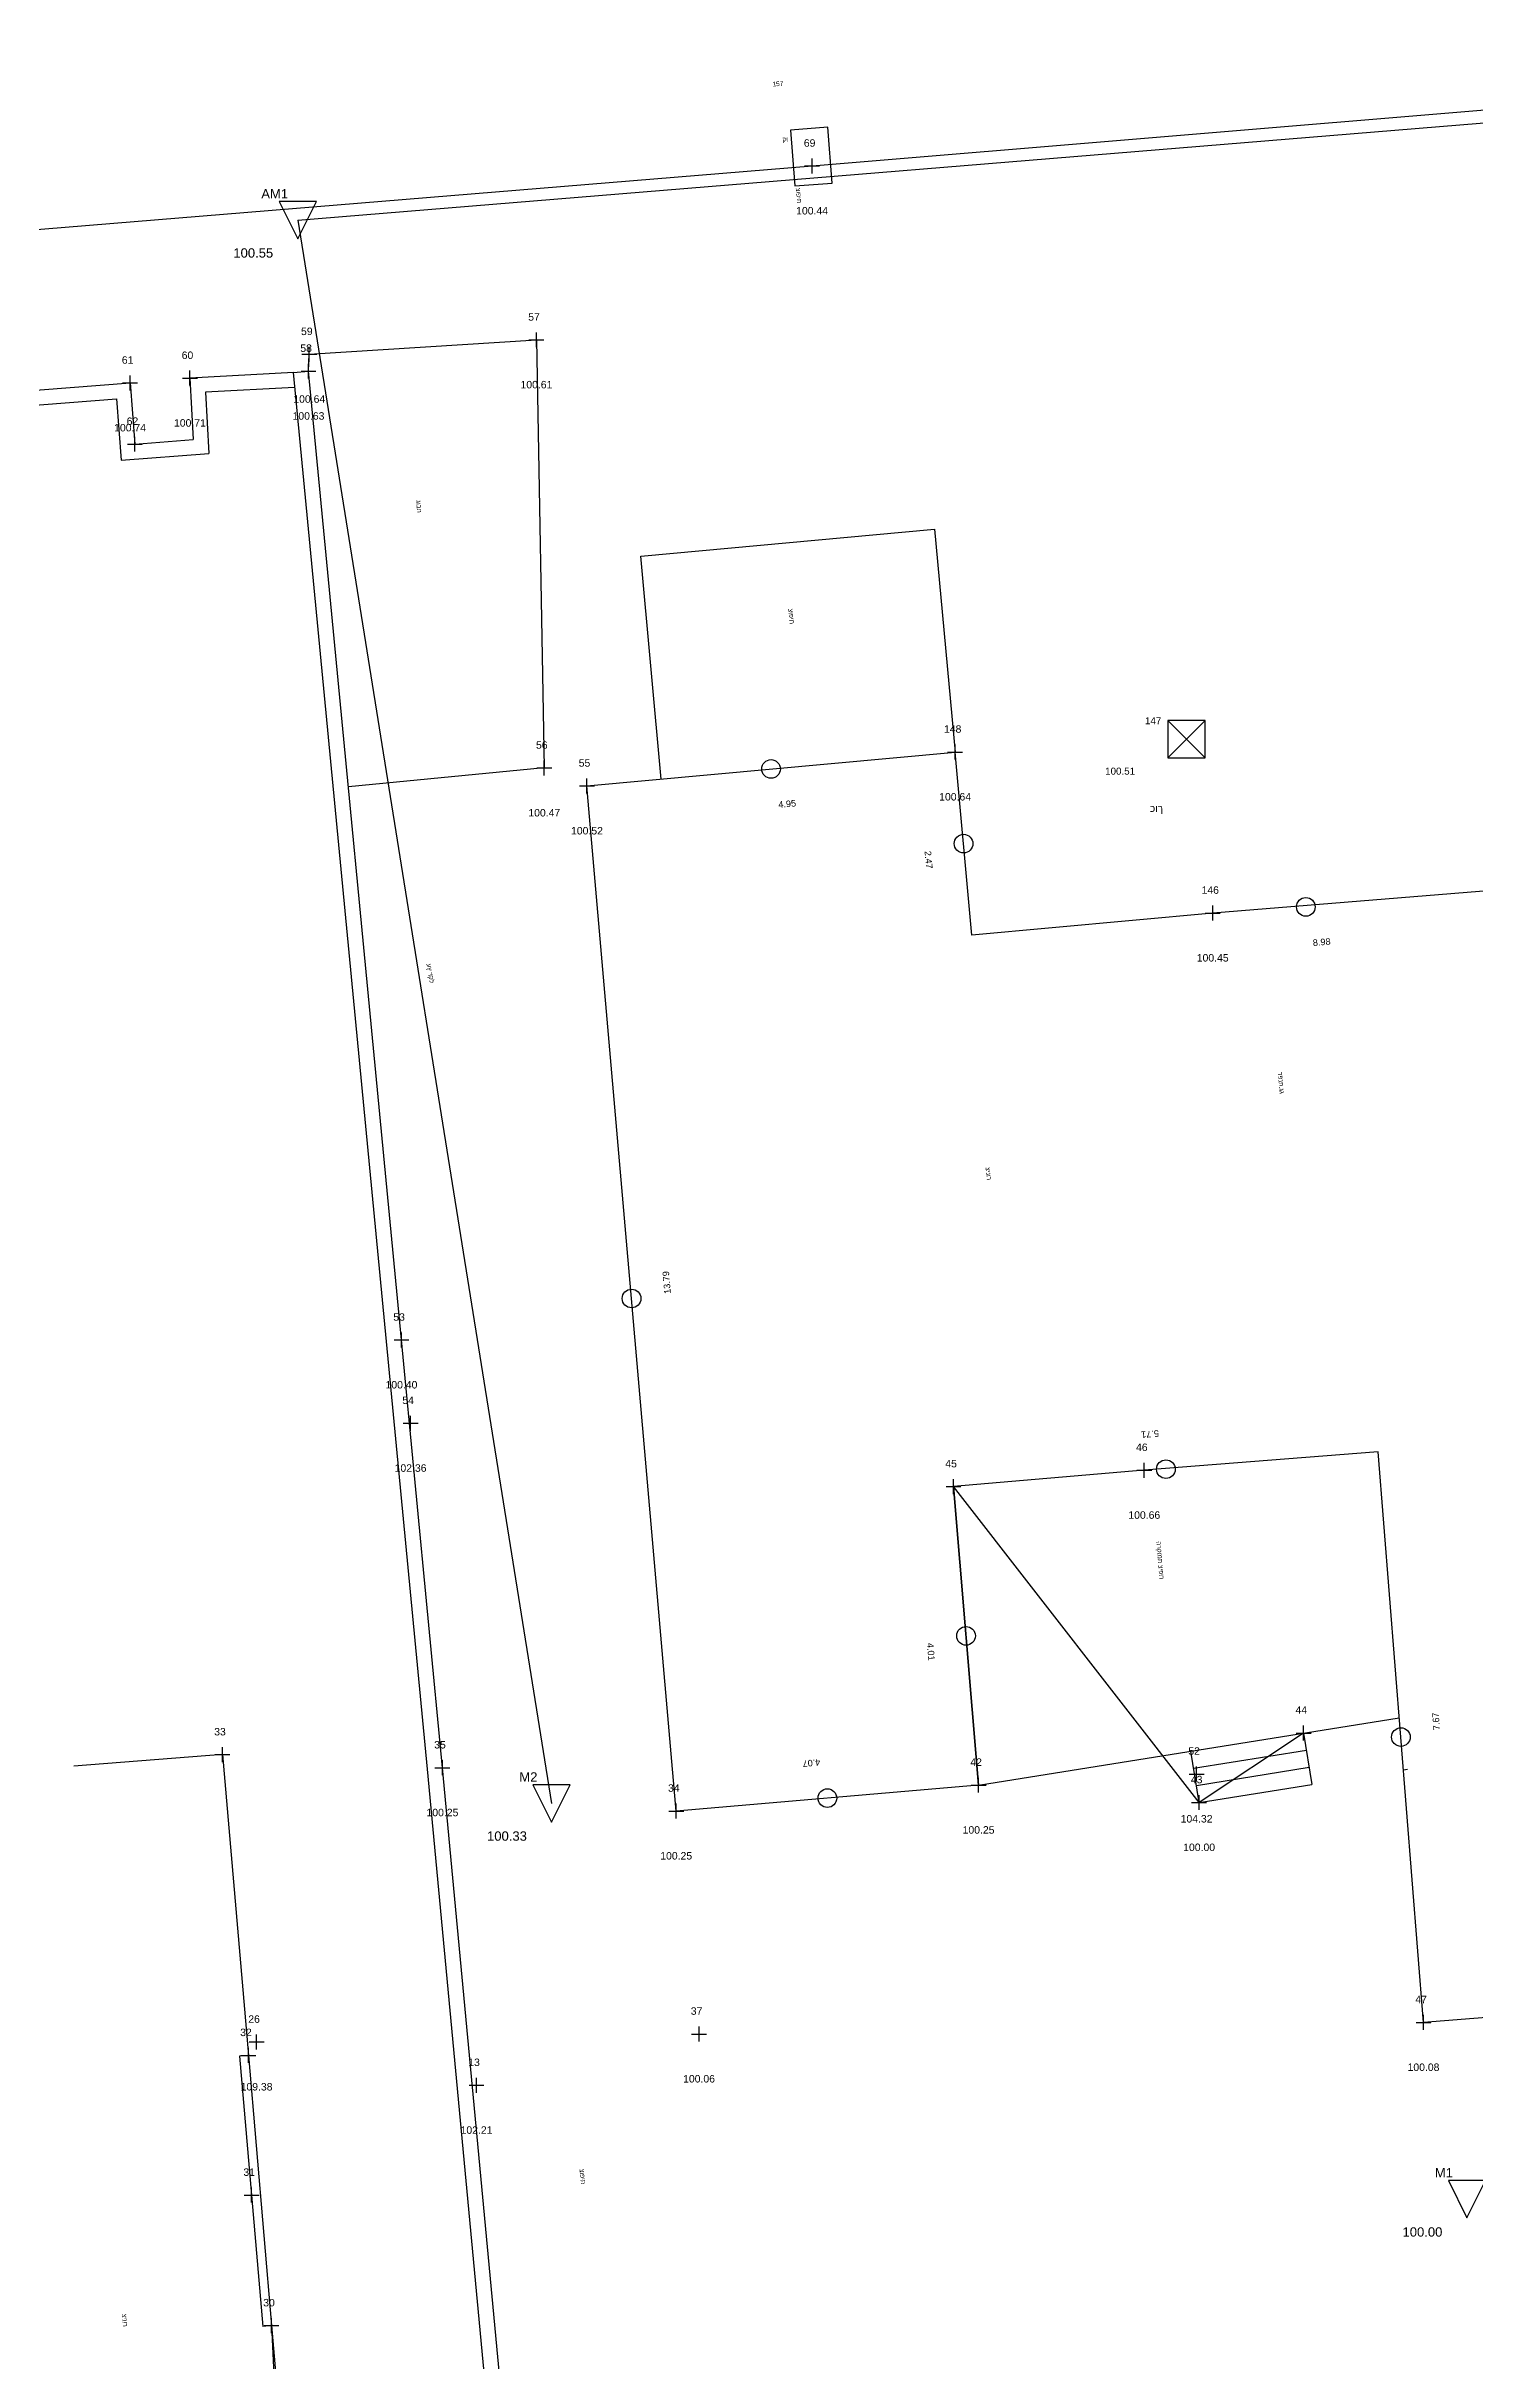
# Model space of a CAD drawing. Header units: metres. Extents: x 963.4 to 1030.8, y 966.5 to 1053.9.
# Drawn here: x 980.96 to 1000.12, y 997.82 to 1028.85 of the extents above; entities that cross this region are included whole.
import ezdxf
from ezdxf.enums import TextEntityAlignment as Align

# ---------------------------------------------------------------- set-up
doc = ezdxf.new("R2010")
doc.units = ezdxf.units.M
for name, color, linetype in [('C1609', 7, 'Continuous'), ('C1617', 7, 'Continuous'), ('M1000', 7, 'Continuous'), ('M2200', 7, 'Continuous'), ('M2301', 7, 'Continuous'), ('M2404', 7, 'Continuous'), ('M2407', 7, 'Continuous'), ('M2412', 7, 'Continuous'), ('M2605', 7, 'Continuous'), ('M4903', 7, 'Continuous'), ('M5220', 7, 'Continuous'), ('TR_PNT', 7, 'Continuous')]:
    doc.layers.add(name, color=color, linetype=linetype)
doc.styles.add('HANIT_TEXT', font='Arial.ttf')
doc.styles.add('hebtxt', font='Arial.ttf')

# ---------------------------------------------------------------- blocks, each defined once
blk = doc.blocks.new('M1502_P')
for p, q in [((-0.4, 0), (0.4, 0)), ((0, -0.4), (0, 0.4))]:
    blk.add_line(p, q)
blk = doc.blocks.new('C1617')
blk.add_lwpolyline([(0, -1), (1, 1), (-1, 1), (0, -1)])
blk = doc.blocks.new('M5220_E')
for p, q in [((-1, -1), (1, 1)), ((-1, 1), (1, -1))]:
    blk.add_line(p, q)
blk.add_lwpolyline([(-1, -1), (1, -1), (1, 1), (-1, 1)], close=True)
blk = doc.blocks.new('M4903_E')
blk.add_lwpolyline([(-1, -1.5), (1, -1.5), (1, 1.5), (-1, 1.5)], close=True)
blk = doc.blocks.new('C1609')
blk.add_circle((0, 0), 0.5)
blk = doc.blocks.new('M1000_E')

msp = doc.modelspace()

# ---------------------------------------------------------------- linework, layer by layer
for q in [(1030.592, 1030.317, 100.554), (987.731, 1005.305, 100.554)]:
    msp.add_line((984.331, 1026.519, 100.554), q)
at = {"layer": 'M2200'}
for p, q in [((983.321, 1005.959), (981.327, 1005.803)), ((983.978, 998.307), (983.864, 998.297))]:
    msp.add_line(p, q, dxfattribs=at)
for points in [[(988.206, 1018.939), (993.14, 1019.394)], [(989.402, 1005.203), (988.206, 1018.939)], [(993.118, 1009.55), (993.454, 1005.55), (989.402, 1005.203), (988.206, 1018.939)], [(998.811, 1010.018), (995.675, 1009.769), (993.118, 1009.55)], [(999.417, 1002.37), (998.811, 1010.018)], [(993.454, 1005.55), (993.118, 1009.55)], [(997.811, 1006.248), (996.41, 1005.317)], [(983.321, 1005.959), (983.669, 1001.929)], [(1002.849, 1002.642), (999.417, 1002.37)], [(983.669, 1001.929), (983.551, 1001.919), (983.864, 998.297)], [(983.978, 998.307), (984.226, 995.479)]]:
    msp.add_lwpolyline(points, dxfattribs=at)
for points, elevation in [([(1002.313, 1017.697), (996.592, 1017.236), (993.366, 1016.938), (993.14, 1019.394)], 100.419), ([(995.675, 1009.769), (993.118, 1009.55)], 100.658), ([(996.41, 1005.317), (993.118, 1009.55)], 99.995)]:
    msp.add_lwpolyline(points, dxfattribs=dict(at, elevation=elevation))
at = {"layer": 'M2301', "elevation": 100.022}
msp.add_lwpolyline([(984.474, 1024.497), (984.484, 1024.724), (987.529, 1024.917), (987.634, 1019.18), (985.009, 1018.928)], dxfattribs=at)
at = {"layer": 'M2404'}
for points in [[(988.926, 1022.018), (992.865, 1022.381)], [(992.865, 1022.381), (993.14, 1019.394)], [(989.202, 1019.031), (988.926, 1022.018)], [(993.454, 1005.55), (999.093, 1006.453)], [(983.321, 1005.959), (983.669, 1001.929), (983.978, 998.307), (984.125, 995.2)], [(999.149, 1005.756), (999.204, 1005.765)]]:
    msp.add_lwpolyline(points, dxfattribs=at)
at = {"layer": 'M2407', "elevation": 100.714}
msp.add_lwpolyline([(963.617, 1024.946), (976.364, 1026.031), (991.223, 1027.247), (1000.559, 1028.026), (1025.524, 1030.054)], dxfattribs=at)
at = {"layer": 'M2412'}
for points in [[(997.811, 1006.248), (997.921, 1005.559)], [(996.41, 1005.317), (996.3, 1006.006)], [(996.336, 1005.778), (997.847, 1006.02)], [(996.373, 1005.547), (997.884, 1005.789)], [(996.41, 1005.317), (997.921, 1005.559)]]:
    msp.add_lwpolyline(points, dxfattribs=at)
at = {"layer": 'M2605'}
for points, elevation in [([(984.275, 1024.478), (984.474, 1024.497)], 100.022), ([(987.073, 997.224), (986.269, 1005.783), (985.72, 1011.515), (984.474, 1024.497)], 100.022), ([(973.462, 1023.671), (982.083, 1024.34), (982.147, 1023.519)], 100.802), ([(984.275, 1024.478), (982.885, 1024.404)], 100.022), ([(982.885, 1024.404), (982.929, 1023.58)], 100.022), ([(984.285, 1024.278), (983.095, 1024.215)], 100.022), ([(983.095, 1024.215), (983.139, 1023.396)], 100.022), ([(986.892, 997.013), (986.07, 1005.764), (985.521, 1011.496), (984.275, 1024.478)], 100.022), ([(973.477, 1023.472), (981.899, 1024.125), (981.963, 1023.304)], 100.802), ([(982.147, 1023.519), (982.929, 1023.58)], 100.802), ([(981.963, 1023.304), (983.139, 1023.396)], 100.802)]:
    msp.add_lwpolyline(points, dxfattribs=dict(at, elevation=elevation))

# ---------------------------------------------------------------- block references
at = {"layer": 'C1609'}
ref = msp.add_blockref('C1609', (990.673, 1019.167), dxfattribs=dict(at, xscale=0.25, yscale=0.25, zscale=0.25, rotation=5.27))
ref.add_attrib('CALC_LENGTH', '4.95', dxfattribs={"layer": '0', "height": 0.0875, "rotation": 5.27, "style": 'hebtxt'}).set_placement((990.893, 1018.655), align=Align.CENTER)
ref = msp.add_blockref('C1609', (993.253, 1018.166), dxfattribs=dict(at, xscale=0.25, yscale=0.25, zscale=0.25, rotation=275.27))
ref.add_attrib('CALC_LENGTH', '2.47', dxfattribs={"layer": '0', "height": 0.0875, "rotation": -84.73, "style": 'hebtxt'}).set_placement((992.741, 1017.946), align=Align.CENTER)
ref = msp.add_blockref('C1609', (997.84, 1017.318), dxfattribs=dict(at, xscale=0.25, yscale=0.25, zscale=0.25, rotation=4.85))
ref.add_attrib('CALC_LENGTH', '8.98', dxfattribs={"layer": '0', "height": 0.0875, "rotation": 4.85, "style": 'hebtxt'}).set_placement((998.056, 1016.804), align=Align.CENTER)
ref = msp.add_blockref('C1609', (988.804, 1012.071), dxfattribs=dict(at, xscale=0.25, yscale=0.25, zscale=0.25, rotation=94.98))
ref.add_attrib('CALC_LENGTH', '13.79', dxfattribs={"layer": '0', "height": 0.0875, "rotation": 94.98, "style": 'hebtxt'}).set_placement((989.317, 1012.289), align=Align.CENTER)
ref = msp.add_blockref('C1609', (995.965, 1009.784), dxfattribs=dict(at, xscale=0.25, yscale=0.25, zscale=0.25, rotation=184.69))
ref.add_attrib('CALC_LENGTH', '5.71', dxfattribs={"layer": '0', "height": 0.0875, "rotation": -175.31, "style": 'hebtxt'}).set_placement((995.749, 1010.298), align=Align.CENTER)
ref = msp.add_blockref('C1609', (993.286, 1007.55), dxfattribs=dict(at, xscale=0.25, yscale=0.25, zscale=0.25, rotation=274.8))
ref.add_attrib('CALC_LENGTH', '4.01', dxfattribs={"layer": '0', "height": 0.0875, "rotation": -85.2, "style": 'hebtxt'}).set_placement((992.772, 1007.334), align=Align.CENTER)
ref = msp.add_blockref('C1609', (999.114, 1006.194), dxfattribs=dict(at, xscale=0.25, yscale=0.25, zscale=0.25, rotation=94.53))
ref.add_attrib('CALC_LENGTH', '7.67', dxfattribs={"layer": '0', "height": 0.0875, "rotation": 94.53, "style": 'hebtxt'}).set_placement((999.629, 1006.408), align=Align.CENTER)
ref = msp.add_blockref('C1609', (991.428, 1005.376), dxfattribs=dict(at, xscale=0.25, yscale=0.25, zscale=0.25, rotation=184.89))
ref.add_attrib('CALC_LENGTH', '4.07', dxfattribs={"layer": '0', "height": 0.0875, "rotation": -175.11, "style": 'hebtxt'}).set_placement((991.211, 1005.89), align=Align.CENTER)
at = {"layer": 'C1617'}
ref = msp.add_blockref('C1617', (984.331, 1026.519, 100.554), dxfattribs=dict(at, xscale=0.25, yscale=0.25, zscale=0.25))
ref.add_attrib('POINT_NAME', 'AM1', dxfattribs={"layer": '0', "height": 0.125, "style": 'hebtxt'}).set_placement((984.021, 1026.812, 100.554), align=Align.CENTER)
ref.add_attrib('HEIGHT', '100.55', dxfattribs={"layer": '0', "height": 0.125, "style": 'hebtxt'}).set_placement((983.734, 1026.019, 100.554), align=Align.CENTER)
ref = msp.add_blockref('C1617', (987.731, 1005.305, 100.325), dxfattribs=dict(at, xscale=0.25, yscale=0.25, zscale=0.25))
ref.add_attrib('POINT_NAME', 'M2', dxfattribs={"layer": '0', "height": 0.125, "style": 'hebtxt'}).set_placement((987.421, 1005.597, 100.325), align=Align.CENTER)
ref.add_attrib('HEIGHT', '100.33', dxfattribs={"layer": '0', "height": 0.125, "style": 'hebtxt'}).set_placement((987.134, 1004.805, 100.325), align=Align.CENTER)
ref = msp.add_blockref('C1617', (1000, 1000, 100), dxfattribs=dict(at, xscale=0.25, yscale=0.25, zscale=0.25))
ref.add_attrib('POINT_NAME', 'M1', dxfattribs={"layer": '0', "height": 0.125, "style": 'hebtxt'}).set_placement((999.69, 1000.293, 100), align=Align.CENTER)
ref.add_attrib('HEIGHT', '100.00', dxfattribs={"layer": '0', "height": 0.125, "style": 'hebtxt'}).set_placement((999.403, 999.5, 100), align=Align.CENTER)
at = {"layer": 'M1000'}
ref = msp.add_blockref('M1000_E', (990.949, 1026.193), dxfattribs=dict(at, xscale=0.25, yscale=0.25, zscale=0.25, rotation=275.31))
ref.add_attrib('DESC', 'צופית', dxfattribs={"layer": '0', "height": 0.0625, "rotation": -84.69, "style": 'hebtxt'}).set_placement((991.014, 1026.847), align=Align.CENTER)
ref = msp.add_blockref('M1000_E', (985.861, 1022.027), dxfattribs=dict(at, xscale=0.25, yscale=0.25, zscale=0.25, rotation=275.48))
ref.add_attrib('DESC', 'גובה', dxfattribs={"layer": '0', "height": 0.0625, "rotation": -84.52, "style": 'hebtxt'}).set_placement((985.924, 1022.681), align=Align.CENTER)
ref = msp.add_blockref('M1000_E', (990.849, 1020.555), dxfattribs=dict(at, xscale=0.25, yscale=0.25, zscale=0.25, rotation=275.27))
ref.add_attrib('DESC', 'צופית', dxfattribs={"layer": '0', "height": 0.0625, "rotation": -84.73, "style": 'hebtxt'}).set_placement((990.914, 1021.209), align=Align.CENTER)
ref = msp.add_blockref('M1000_E', (986.054, 1015.765), dxfattribs=dict(at, xscale=0.25, yscale=0.25, zscale=0.25, rotation=279.11))
ref.add_attrib('DESC', 'עץ דקל', dxfattribs={"layer": '0', "height": 0.0625, "rotation": -80.89, "style": 'hebtxt'}).set_placement((986.076, 1016.422), align=Align.CENTER)
ref = msp.add_blockref('M1000_E', (997.409, 1014.304), dxfattribs=dict(at, xscale=0.25, yscale=0.25, zscale=0.25, rotation=274.98))
ref.add_attrib('DESC', 'דפנת.גג', dxfattribs={"layer": '0', "height": 0.0625, "rotation": -85.02, "style": 'hebtxt'}).set_placement((997.477, 1014.958), align=Align.CENTER)
ref = msp.add_blockref('M1000_E', (993.487, 1013.088), dxfattribs=dict(at, xscale=0.25, yscale=0.25, zscale=0.25, rotation=274.98))
ref.add_attrib('DESC', 'צינור', dxfattribs={"layer": '0', "height": 0.0625, "rotation": -85.02, "style": 'hebtxt'}).set_placement((993.556, 1013.741), align=Align.CENTER)
ref = msp.add_blockref('M1000_E', (995.788, 1007.907), dxfattribs=dict(at, xscale=0.25, yscale=0.25, zscale=0.25, rotation=274.8))
ref.add_attrib('DESC', 'הרקומת ציפור', dxfattribs={"layer": '0', "height": 0.0625, "rotation": -85.2, "style": 'hebtxt'}).set_placement((995.858, 1008.56), align=Align.CENTER)
ref = msp.add_blockref('M1000_E', (988.051, 999.648), dxfattribs=dict(at, xscale=0.25, yscale=0.25, zscale=0.25, rotation=275.27))
ref.add_attrib('DESC', 'צופית', dxfattribs={"layer": '0', "height": 0.0625, "rotation": -84.73, "style": 'hebtxt'}).set_placement((988.116, 1000.302), align=Align.CENTER)
ref = msp.add_blockref('M1000_E', (981.912, 997.723), dxfattribs=dict(at, xscale=0.25, yscale=0.25, zscale=0.25, rotation=274.75))
ref.add_attrib('DESC', 'צינור', dxfattribs={"layer": '0', "height": 0.0625, "rotation": -85.25, "style": 'hebtxt'}).set_placement((981.983, 998.377), align=Align.CENTER)
at = {"layer": 'M4903'}
ref = msp.add_blockref('M4903_E', (991.213, 1027.373), dxfattribs=dict(at, xscale=0.25, yscale=0.25, zscale=0.25, rotation=4.379))
ref.add_attrib('NAME', '157', dxfattribs={"layer": '0', "height": 0.0625, "rotation": 4.379, "style": 'hebtxt'}).set_placement((990.767, 1028.317), align=Align.CENTER)
ref.add_attrib('MARK', 'קו', dxfattribs={"layer": '0', "height": 0.0625, "rotation": 4.379, "style": 'hebtxt'}).set_placement((990.864, 1027.572), align=Align.CENTER)
at = {"layer": 'M5220'}
ref = msp.add_blockref('M5220_E', (996.239, 1019.566, 100.509), dxfattribs=dict(at, xscale=0.25, yscale=0.25, zscale=0.25))
ref.add_attrib('HEIGHT', '100.51', dxfattribs={"layer": '0', "height": 0.0938, "style": 'hebtxt'}).set_placement((995.351, 1019.091, 100.509), align=Align.CENTER)
ref.add_attrib('NAME', '147', dxfattribs={"layer": '0', "height": 0.0938, "style": 'hebtxt'}).set_placement((995.794, 1019.766, 100.509), align=Align.CENTER)
ref.add_attrib('MARK', 'כוך', dxfattribs={"layer": '0', "height": 0.0938, "style": 'hebtxt'}).set_placement((995.839, 1018.591, 100.509), align=Align.CENTER)
at = {"layer": 'TR_PNT'}
ref = msp.add_blockref('M1502_P', (991.223, 1027.247, 100.444), dxfattribs=dict(at, xscale=0.25, yscale=0.25, zscale=0.25))
ref.add_attrib('NAME', '69', dxfattribs={"layer": '0', "height": 0.1, "style": 'HANIT_TEXT'}).set_placement((991.19, 1027.505, 100.444), align=Align.CENTER)
ref.add_attrib('HEIGHT', '100.44', dxfattribs={"layer": '0', "height": 0.1, "style": 'HANIT_TEXT'}).set_placement((991.223, 1026.597, 100.444), align=Align.CENTER)
ref = msp.add_blockref('M1502_P', (987.529, 1024.917, 100.613), dxfattribs=dict(at, xscale=0.25, yscale=0.25, zscale=0.25))
ref.add_attrib('NAME', '57', dxfattribs={"layer": '0', "height": 0.1, "style": 'HANIT_TEXT'}).set_placement((987.496, 1025.174, 100.613), align=Align.CENTER)
ref.add_attrib('HEIGHT', '100.61', dxfattribs={"layer": '0', "height": 0.1, "style": 'HANIT_TEXT'}).set_placement((987.529, 1024.267, 100.613), align=Align.CENTER)
ref = msp.add_blockref('M1502_P', (984.474, 1024.497, 100.634), dxfattribs=dict(at, xscale=0.25, yscale=0.25, zscale=0.25))
ref.add_attrib('NAME', '58', dxfattribs={"layer": '0', "height": 0.1, "style": 'HANIT_TEXT'}).set_placement((984.442, 1024.755, 100.634), align=Align.CENTER)
ref.add_attrib('HEIGHT', '100.63', dxfattribs={"layer": '0', "height": 0.1, "style": 'HANIT_TEXT'}).set_placement((984.474, 1023.847, 100.634), align=Align.CENTER)
ref = msp.add_blockref('M1502_P', (984.484, 1024.724, 100.644), dxfattribs=dict(at, xscale=0.25, yscale=0.25, zscale=0.25))
ref.add_attrib('NAME', '59', dxfattribs={"layer": '0', "height": 0.1, "style": 'HANIT_TEXT'}).set_placement((984.452, 1024.981, 100.644), align=Align.CENTER)
ref.add_attrib('HEIGHT', '100.64', dxfattribs={"layer": '0', "height": 0.1, "style": 'HANIT_TEXT'}).set_placement((984.484, 1024.074, 100.644), align=Align.CENTER)
ref = msp.add_blockref('M1502_P', (982.083, 1024.34, 100.736), dxfattribs=dict(at, xscale=0.25, yscale=0.25, zscale=0.25))
ref.add_attrib('NAME', '61', dxfattribs={"layer": '0', "height": 0.1, "style": 'HANIT_TEXT'}).set_placement((982.05, 1024.597, 100.736), align=Align.CENTER)
ref.add_attrib('HEIGHT', '100.74', dxfattribs={"layer": '0', "height": 0.1, "style": 'HANIT_TEXT'}).set_placement((982.083, 1023.69, 100.736), align=Align.CENTER)
ref = msp.add_blockref('M1502_P', (982.885, 1024.404, 100.712), dxfattribs=dict(at, xscale=0.25, yscale=0.25, zscale=0.25))
ref.add_attrib('NAME', '60', dxfattribs={"layer": '0', "height": 0.1, "style": 'HANIT_TEXT'}).set_placement((982.852, 1024.661, 100.712), align=Align.CENTER)
ref.add_attrib('HEIGHT', '100.71', dxfattribs={"layer": '0', "height": 0.1, "style": 'HANIT_TEXT'}).set_placement((982.885, 1023.754, 100.712), align=Align.CENTER)
ref = msp.add_blockref('M1502_P', (982.147, 1023.519), dxfattribs=dict(at, xscale=0.25, yscale=0.25, zscale=0.25))
ref.add_attrib('NAME', '62', dxfattribs={"layer": '0', "height": 0.1, "style": 'HANIT_TEXT'}).set_placement((982.115, 1023.777), align=Align.CENTER)
ref = msp.add_blockref('M1502_P', (987.634, 1019.18, 100.471), dxfattribs=dict(at, xscale=0.25, yscale=0.25, zscale=0.25))
ref.add_attrib('NAME', '56', dxfattribs={"layer": '0', "height": 0.1, "style": 'HANIT_TEXT'}).set_placement((987.601, 1019.438, 100.471), align=Align.CENTER)
ref.add_attrib('HEIGHT', '100.47', dxfattribs={"layer": '0', "height": 0.1, "style": 'HANIT_TEXT'}).set_placement((987.634, 1018.53, 100.471), align=Align.CENTER)
ref = msp.add_blockref('M1502_P', (993.14, 1019.394, 100.642), dxfattribs=dict(at, xscale=0.25, yscale=0.25, zscale=0.25))
ref.add_attrib('NAME', '148', dxfattribs={"layer": '0', "height": 0.1, "style": 'HANIT_TEXT'}).set_placement((993.107, 1019.652, 100.642), align=Align.CENTER)
ref.add_attrib('HEIGHT', '100.64', dxfattribs={"layer": '0', "height": 0.1, "style": 'HANIT_TEXT'}).set_placement((993.14, 1018.744, 100.642), align=Align.CENTER)
ref = msp.add_blockref('M1502_P', (988.206, 1018.939, 100.52), dxfattribs=dict(at, xscale=0.25, yscale=0.25, zscale=0.25))
ref.add_attrib('NAME', '55', dxfattribs={"layer": '0', "height": 0.1, "style": 'HANIT_TEXT'}).set_placement((988.173, 1019.197, 100.52), align=Align.CENTER)
ref.add_attrib('HEIGHT', '100.52', dxfattribs={"layer": '0', "height": 0.1, "style": 'HANIT_TEXT'}).set_placement((988.206, 1018.289, 100.52), align=Align.CENTER)
ref = msp.add_blockref('M1502_P', (996.592, 1017.236, 100.452), dxfattribs=dict(at, xscale=0.25, yscale=0.25, zscale=0.25))
ref.add_attrib('NAME', '146', dxfattribs={"layer": '0', "height": 0.1, "style": 'HANIT_TEXT'}).set_placement((996.559, 1017.494, 100.452), align=Align.CENTER)
ref.add_attrib('HEIGHT', '100.45', dxfattribs={"layer": '0', "height": 0.1, "style": 'HANIT_TEXT'}).set_placement((996.592, 1016.586, 100.452), align=Align.CENTER)
ref = msp.add_blockref('M1502_P', (985.72, 1011.515, 100.404), dxfattribs=dict(at, xscale=0.25, yscale=0.25, zscale=0.25))
ref.add_attrib('NAME', '53', dxfattribs={"layer": '0', "height": 0.1, "style": 'HANIT_TEXT'}).set_placement((985.688, 1011.773, 100.404), align=Align.CENTER)
ref.add_attrib('HEIGHT', '100.40', dxfattribs={"layer": '0', "height": 0.1, "style": 'HANIT_TEXT'}).set_placement((985.72, 1010.865, 100.404), align=Align.CENTER)
ref = msp.add_blockref('M1502_P', (985.842, 1010.399, 102.359), dxfattribs=dict(at, xscale=0.25, yscale=0.25, zscale=0.25))
ref.add_attrib('NAME', '54', dxfattribs={"layer": '0', "height": 0.1, "style": 'HANIT_TEXT'}).set_placement((985.809, 1010.657, 102.359), align=Align.CENTER)
ref.add_attrib('HEIGHT', '102.36', dxfattribs={"layer": '0', "height": 0.1, "style": 'HANIT_TEXT'}).set_placement((985.842, 1009.749, 102.359), align=Align.CENTER)
ref = msp.add_blockref('M1502_P', (995.675, 1009.769, 100.658), dxfattribs=dict(at, xscale=0.25, yscale=0.25, zscale=0.25))
ref.add_attrib('NAME', '46', dxfattribs={"layer": '0', "height": 0.1, "style": 'HANIT_TEXT'}).set_placement((995.642, 1010.027, 100.658), align=Align.CENTER)
ref.add_attrib('HEIGHT', '100.66', dxfattribs={"layer": '0', "height": 0.1, "style": 'HANIT_TEXT'}).set_placement((995.675, 1009.119, 100.658), align=Align.CENTER)
ref = msp.add_blockref('M1502_P', (993.118, 1009.55), dxfattribs=dict(at, xscale=0.25, yscale=0.25, zscale=0.25))
ref.add_attrib('NAME', '45', dxfattribs={"layer": '0', "height": 0.1, "style": 'HANIT_TEXT'}).set_placement((993.086, 1009.808), align=Align.CENTER)
ref = msp.add_blockref('M1502_P', (997.811, 1006.248), dxfattribs=dict(at, xscale=0.25, yscale=0.25, zscale=0.25))
ref.add_attrib('NAME', '44', dxfattribs={"layer": '0', "height": 0.1, "style": 'HANIT_TEXT'}).set_placement((997.779, 1006.506), align=Align.CENTER)
ref = msp.add_blockref('M1502_P', (983.321, 1005.959), dxfattribs=dict(at, xscale=0.25, yscale=0.25, zscale=0.25))
ref.add_attrib('NAME', '33', dxfattribs={"layer": '0', "height": 0.1, "style": 'HANIT_TEXT'}).set_placement((983.288, 1006.216), align=Align.CENTER)
ref = msp.add_blockref('M1502_P', (986.269, 1005.783, 100.248), dxfattribs=dict(at, xscale=0.25, yscale=0.25, zscale=0.25))
ref.add_attrib('NAME', '35', dxfattribs={"layer": '0', "height": 0.1, "style": 'HANIT_TEXT'}).set_placement((986.236, 1006.041, 100.248), align=Align.CENTER)
ref.add_attrib('HEIGHT', '100.25', dxfattribs={"layer": '0', "height": 0.1, "style": 'HANIT_TEXT'}).set_placement((986.269, 1005.133, 100.248), align=Align.CENTER)
ref = msp.add_blockref('M1502_P', (993.454, 1005.55, 100.246), dxfattribs=dict(at, xscale=0.25, yscale=0.25, zscale=0.25))
ref.add_attrib('NAME', '42', dxfattribs={"layer": '0', "height": 0.1, "style": 'HANIT_TEXT'}).set_placement((993.421, 1005.808, 100.246), align=Align.CENTER)
ref.add_attrib('HEIGHT', '100.25', dxfattribs={"layer": '0', "height": 0.1, "style": 'HANIT_TEXT'}).set_placement((993.454, 1004.9, 100.246), align=Align.CENTER)
ref = msp.add_blockref('M1502_P', (996.376, 1005.699, 104.319), dxfattribs=dict(at, xscale=0.25, yscale=0.25, zscale=0.25))
ref.add_attrib('NAME', '52', dxfattribs={"layer": '0', "height": 0.1, "style": 'HANIT_TEXT'}).set_placement((996.343, 1005.957, 104.319), align=Align.CENTER)
ref.add_attrib('HEIGHT', '104.32', dxfattribs={"layer": '0', "height": 0.1, "style": 'HANIT_TEXT'}).set_placement((996.376, 1005.049, 104.319), align=Align.CENTER)
ref = msp.add_blockref('M1502_P', (996.41, 1005.317, 99.995), dxfattribs=dict(at, xscale=0.25, yscale=0.25, zscale=0.25))
ref.add_attrib('NAME', '43', dxfattribs={"layer": '0', "height": 0.1, "style": 'HANIT_TEXT'}).set_placement((996.377, 1005.575, 99.995), align=Align.CENTER)
ref.add_attrib('HEIGHT', '100.00', dxfattribs={"layer": '0', "height": 0.1, "style": 'HANIT_TEXT'}).set_placement((996.41, 1004.667, 99.995), align=Align.CENTER)
ref = msp.add_blockref('M1502_P', (989.402, 1005.203, 100.25), dxfattribs=dict(at, xscale=0.25, yscale=0.25, zscale=0.25))
ref.add_attrib('NAME', '34', dxfattribs={"layer": '0', "height": 0.1, "style": 'HANIT_TEXT'}).set_placement((989.37, 1005.461, 100.25), align=Align.CENTER)
ref.add_attrib('HEIGHT', '100.25', dxfattribs={"layer": '0', "height": 0.1, "style": 'HANIT_TEXT'}).set_placement((989.402, 1004.553, 100.25), align=Align.CENTER)
ref = msp.add_blockref('M1502_P', (983.778, 1002.108, 109.375), dxfattribs=dict(at, xscale=0.25, yscale=0.25, zscale=0.25))
ref.add_attrib('NAME', '26', dxfattribs={"layer": '0', "height": 0.1, "style": 'HANIT_TEXT'}).set_placement((983.745, 1002.365, 109.375), align=Align.CENTER)
ref.add_attrib('HEIGHT', '109.38', dxfattribs={"layer": '0', "height": 0.1, "style": 'HANIT_TEXT'}).set_placement((983.778, 1001.458, 109.375), align=Align.CENTER)
ref = msp.add_blockref('M1502_P', (989.708, 1002.215, 100.059), dxfattribs=dict(at, xscale=0.25, yscale=0.25, zscale=0.25))
ref.add_attrib('NAME', '37', dxfattribs={"layer": '0', "height": 0.1, "style": 'HANIT_TEXT'}).set_placement((989.675, 1002.473, 100.059), align=Align.CENTER)
ref.add_attrib('HEIGHT', '100.06', dxfattribs={"layer": '0', "height": 0.1, "style": 'HANIT_TEXT'}).set_placement((989.708, 1001.565, 100.059), align=Align.CENTER)
ref = msp.add_blockref('M1502_P', (999.417, 1002.37, 100.08), dxfattribs=dict(at, xscale=0.25, yscale=0.25, zscale=0.25))
ref.add_attrib('NAME', '47', dxfattribs={"layer": '0', "height": 0.1, "style": 'HANIT_TEXT'}).set_placement((999.385, 1002.628, 100.08), align=Align.CENTER)
ref.add_attrib('HEIGHT', '100.08', dxfattribs={"layer": '0', "height": 0.1, "style": 'HANIT_TEXT'}).set_placement((999.417, 1001.72, 100.08), align=Align.CENTER)
ref = msp.add_blockref('M1502_P', (983.669, 1001.929), dxfattribs=dict(at, xscale=0.25, yscale=0.25, zscale=0.25))
ref.add_attrib('NAME', '32', dxfattribs={"layer": '0', "height": 0.1, "style": 'HANIT_TEXT'}).set_placement((983.636, 1002.187), align=Align.CENTER)
ref = msp.add_blockref('M1502_P', (986.726, 1001.528, 102.207), dxfattribs=dict(at, xscale=0.25, yscale=0.25, zscale=0.25))
ref.add_attrib('NAME', '13', dxfattribs={"layer": '0', "height": 0.1, "style": 'HANIT_TEXT'}).set_placement((986.693, 1001.786, 102.207), align=Align.CENTER)
ref.add_attrib('HEIGHT', '102.21', dxfattribs={"layer": '0', "height": 0.1, "style": 'HANIT_TEXT'}).set_placement((986.726, 1000.878, 102.207), align=Align.CENTER)
ref = msp.add_blockref('M1502_P', (983.712, 1000.056), dxfattribs=dict(at, xscale=0.25, yscale=0.25, zscale=0.25))
ref.add_attrib('NAME', '31', dxfattribs={"layer": '0', "height": 0.1, "style": 'HANIT_TEXT'}).set_placement((983.679, 1000.314), align=Align.CENTER)
ref = msp.add_blockref('M1502_P', (983.978, 998.307), dxfattribs=dict(at, xscale=0.25, yscale=0.25, zscale=0.25))
ref.add_attrib('NAME', '30', dxfattribs={"layer": '0', "height": 0.1, "style": 'HANIT_TEXT'}).set_placement((983.945, 998.565), align=Align.CENTER)

doc.saveas('drawing.dxf')
